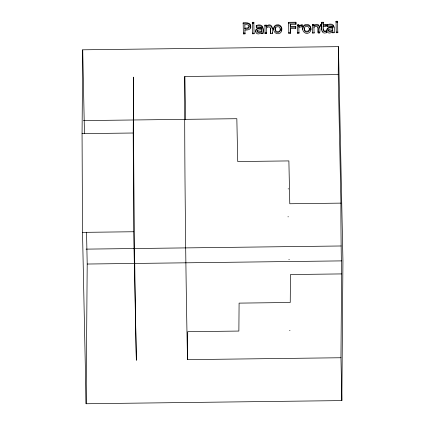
<?xml version="1.0" encoding="UTF-8"?>
<svg xmlns="http://www.w3.org/2000/svg" width="425" height="425" viewBox="0 0 425 425"><rect width="100%" height="100%" fill="white"/><g stroke="black" fill="none" stroke-linecap="round" stroke-linejoin="round"><path stroke-width="0.64" d="M82.062 133.641L82.716 49.81L338.454 46.649L342.938 260.87L341.849 400.589L86.11 403.75L82.524 232.374L82.062 133.641L133.206 133.009L133.647 77.122A204.622 2.693 89.3 0 0 133.854 180.583L134.358 232.847A204.622 2.693 89.3 0 0 136.361 360.272L133.668 231.742L133.206 133.009M86.11 403.75L87.205 264.031L86.535 232.199M341.604 273.913L340.951 357.744L187.51 359.64L187.728 331.697L238.871 331.064L239.094 303.121L290.238 302.488L290.456 274.545L341.604 273.913A51.154 0.675 89.3 0 1 340.924 203.123L338.231 74.593L338.454 46.649M250.654 27.11C252.163 22.753 245.947 22.297 243.169 22.876L243.164 23.715C251.255 21.298 254.612 30.605 244.917 30.085M243.376 33.899L243.387 33.06L245.002 33.038L244.997 33.878L243.376 33.899L243.169 22.876M244.805 24.857C250.654 23.237 250.277 30.318 244.89 28.927L244.896 28.087C246.654 28.305 249.741 27.912 249.167 25.415M252.291 22.307L252.285 23.141L253.821 23.125L253.826 22.286L252.291 22.307L252.508 33.788L254.044 33.766L254.049 32.927M252.508 33.788L252.514 32.948M262.916 33.655C263.861 27.63 262.48 24.522 256.243 26.26L256.254 25.426C262.937 23.332 263.872 27.726 262.916 33.655L261.391 33.676L261.375 32.863C254.617 37.118 253.284 27.253 261.285 28.65C261.603 25.245 255.792 28.82 256.371 26.727M261.285 28.65L261.285 27.567M261.306 29.676L258.581 30.021L257.284 30.908L257.656 32.417L259.643 32.661L261.354 31.795L261.359 30.956L258.958 31.896L257.662 31.578L257.199 30.589M261.391 33.676L261.396 32.837M272.138 28.581C272.345 25.516 268.239 24.937 266.464 26.817L266.454 25.133L264.918 25.149L264.913 25.989L266.448 25.973M265.072 33.628L265.078 32.794L266.613 32.773L266.608 33.612L265.072 33.628L264.918 25.149M272.25 32.704L272.244 33.543L270.709 33.559L270.624 28.374M288.618 22.312L288.612 23.152L295.89 23.062L295.896 22.222L288.618 22.312L288.825 33.336L290.445 33.315L290.36 28.188M288.825 33.336L288.835 32.497L290.45 32.481M290.323 26.371L295.742 26.302L295.736 27.142L290.317 27.211L290.275 24.071M290.445 33.315L290.339 28.411L295.763 28.348L295.768 27.508M290.317 27.211L290.254 24.337L295.912 24.267L295.896 22.222M297.426 33.23L297.431 32.39L298.966 32.374L298.961 33.214L297.426 33.23L297.272 24.751L298.807 24.735L298.823 26.706L300.268 25.808L302.101 25.569L302.106 24.735L299.604 25.33L298.828 25.867L298.823 26.706M298.807 24.735L298.802 25.569L297.266 25.59M298.844 27.79C299.519 26.313 302.653 27.737 302.053 26.074M319.595 27.997C319.802 24.932 315.695 24.347 313.921 26.233L313.91 24.544L312.375 24.565L312.37 25.404L313.905 25.383C319.733 21.462 320.572 28.523 319.701 32.953L318.166 32.975C317.48 31.179 319.297 27.242 316.811 26.398A2.619 2.194 0.4 0 0 315.122 26.637L313.947 27.322M314.07 32.188L314.064 33.023L312.529 33.044L312.534 32.204M318.166 32.975L317.996 26.807M319.701 32.953L319.706 32.114L318.171 32.135M321.799 24.448L320.763 24.459L320.758 25.298L321.794 25.288L321.752 22.254L323.287 22.233L323.329 25.266L326.15 25.234L326.161 24.395L323.335 24.432L323.329 25.266M323.478 30.026C323.967 32.544 327.574 29.012 326.31 32.805C321.884 34.473 321.045 29.739 321.815 26.355L320.779 26.366L320.785 25.527M321.794 25.288L321.752 22.254M323.287 22.233L323.282 23.072L321.746 23.093M323.351 26.334L326.177 26.302L326.161 24.395M326.31 32.805L326.294 30.812M332.44 26.685L332.435 27.768C324.434 26.377 325.773 36.237 332.525 31.981L332.541 32.794L334.071 32.778C334.852 26.52 334.278 22.642 327.404 24.544L327.399 25.383C329.566 24.847 333.832 24.321 333.96 27.551M332.435 27.768C332.695 24.374 327.213 27.944 327.431 25.851M332.462 28.794L329.731 29.144L328.435 30.032L328.807 31.535L330.799 31.779L332.504 30.913L332.509 30.074L330.113 31.014L328.817 30.696L328.355 29.713M332.541 32.794L332.552 31.96M334.071 32.778L334.077 31.939M336.042 21.271L336.037 22.105L337.572 22.089L337.578 21.25L336.042 21.271L336.26 32.752L337.795 32.73L337.801 31.891M336.26 32.752L336.265 31.912M275.4 27.551C273.275 31.848 280.813 33.485 280.245 28.788M309.299 28.427C310.059 32.226 303.71 32.273 304.316 28.491M281.589 30.478C282.848 27.434 280.075 23.954 276.808 24.857A3.634 3.044 0.4 0 0 274.741 25.877C271.309 29.49 275.644 36.008 280.181 33.065C283.751 30.722 281.095 24.363 276.797 25.697A3.634 3.044 0.4 0 0 274.736 26.717L273.727 28.799M310.638 30.122L310.829 29.32M249.895 28.13L250.33 27.662M266.475 25.983C272.26 22.015 273.126 29.166 272.244 33.543M266.491 27.907L267.665 27.227A2.619 2.194 0.4 0 1 269.354 26.982C271.841 27.832 270.024 31.763 270.709 33.559M261.29 27.811C259.213 27.837 255.106 28.124 255.685 31.19M332.446 26.929C330.23 26.759 325.704 27.588 327.011 30.786M326.288 31.647L323.855 31.657L323.43 29.128M187.51 359.64A204.622 2.693 89.3 0 1 185.502 232.215L185.002 179.945A204.622 2.693 89.3 0 1 184.79 76.489L338.231 74.593M83.396 120.599L236.837 118.703L237.734 161.548L288.883 160.916L289.781 203.756L340.924 203.123M288.15 188.865L288.665 188.859M287.932 216.808L288.442 216.798M82.524 232.374L133.668 231.742M86.089 249.13L341.158 245.979M288.83 259.648L289.34 259.643M87.205 264.031L341.615 260.886M289.51 330.438L290.02 330.432M255.861 31.663L256.126 32.087M322.108 30.866L322.336 31.291M310.872 29.245C311.068 26.584 308.316 24.724 305.851 25.341A3.634 3.044 0.4 0 0 303.785 26.361C300.411 29.84 305.214 35.482 309.235 32.704C312.779 30.239 310.579 23.152 305.857 24.501A3.634 3.044 0.4 0 0 303.79 25.521L302.977 26.802L302.818 29.389M273.679 28.868L273.764 29.75M337.578 21.25L337.795 32.73M340.951 357.744L341.849 400.589M332.478 28.486L332.504 30.913M327.404 24.544L327.425 26.69M326.15 25.234L326.177 26.302M323.367 26.1L323.425 29.968M321.837 26.122L321.911 29.75M320.763 24.459L320.779 26.366M313.91 24.544L313.921 26.233M313.963 27.115L314.064 33.023M312.375 24.565L312.529 33.044M302.106 24.735L302.127 26.913M298.865 27.551L298.961 33.214M295.89 23.062L295.912 24.267M295.742 26.302L295.763 28.348M266.454 25.133L266.464 26.817M266.507 27.705L266.608 33.612M261.327 29.367L261.354 31.795M256.254 25.426L256.275 27.567M253.826 22.286L254.044 33.766M244.827 24.602L244.89 28.927M244.933 29.878L244.997 33.878M184.79 76.489L185.688 119.335M82.716 49.81L84.469 133.376M275.395 28.39C273.583 34.871 283.433 32.927 279.549 27.428A2.067 1.727 0.4 0 0 278.258 26.764L277.132 26.78A2.077 1.742 0.4 0 0 275.862 27.471L275.395 28.39M304.443 28.034C302.637 34.51 312.487 32.571 308.598 27.067A2.067 1.727 0.4 0 0 307.307 26.408L306.181 26.419A2.077 1.742 0.4 0 0 304.911 27.115L304.443 28.034"/></g></svg>
